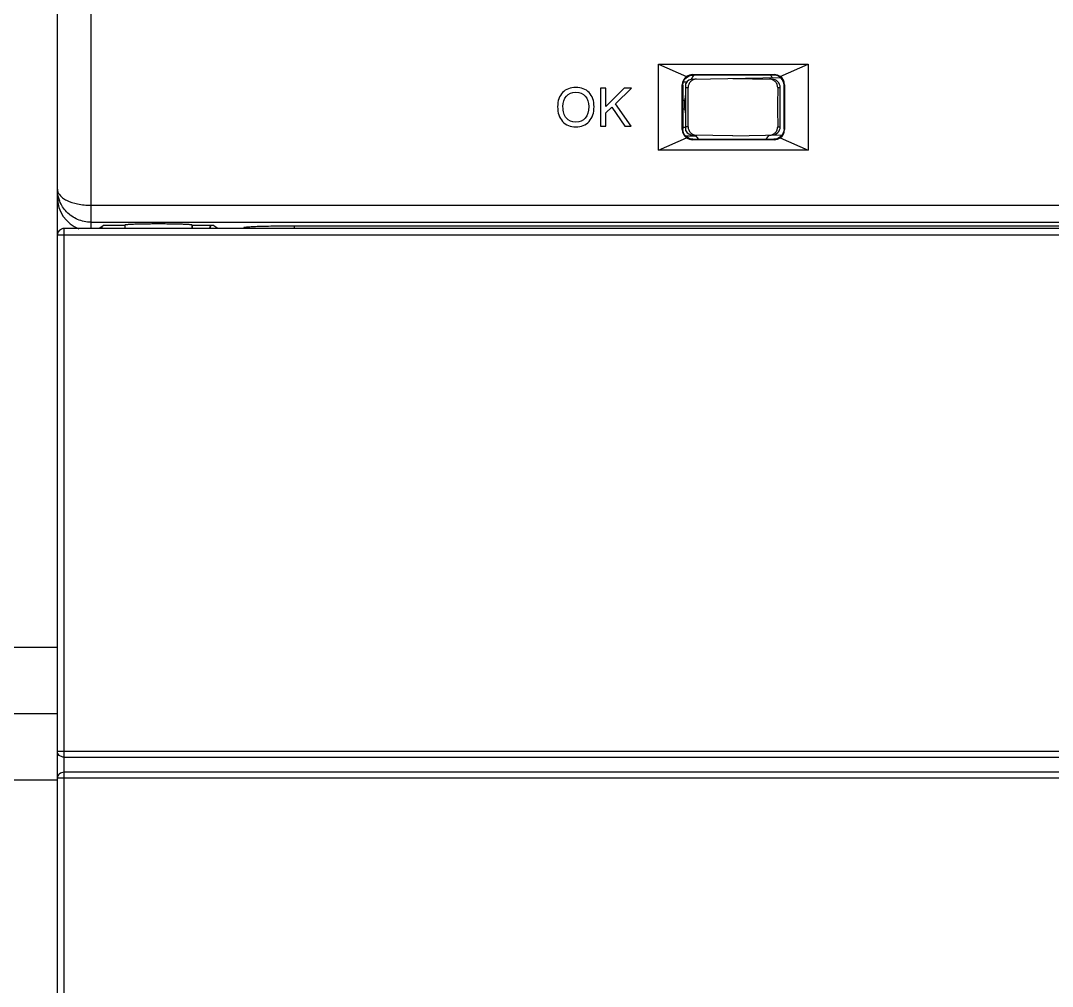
# Model space of a CAD drawing. Header units: inches. Extents: x -38 to 199, y -310 to 64.
# Drawn here: x 153.358 to 154.562, y 57.961 to 59.088 of the extents above; entities that cross this region are included whole.
import ezdxf

# ---------------------------------------------------------------- set-up
doc = ezdxf.new("R2010")
doc.units = ezdxf.units.IN
doc.header["$MEASUREMENT"] = 0
doc.layers.add('PLC', color=7, linetype='Continuous')

msp = doc.modelspace()

# ---------------------------------------------------------------- linework, layer by layer
at = {"color": 8}
msp.add_line((153.04039, 58.35698), (153.40042, 58.35698), dxfattribs=at)
for p, q in [((153.40042, 58.27928), (153.04039, 58.27928)), ((153.40042, 58.20159), (153.04039, 58.20159))]:
    msp.add_line(p, q)
at = {"layer": 'PLC', "linetype": 'Continuous'}
for p, q in [((153.43979, 58.84539), (153.43979, 59.93597)), ((153.40042, 55.32967), (153.40042, 59.8966)), ((154.10203, 58.93699), (154.10203, 59.037)), ((154.10203, 59.037), (154.13485, 59.02279)), ((154.10203, 59.037), (154.27684, 59.037)), ((154.24402, 59.02279), (154.27684, 59.037)), ((154.27684, 59.037), (154.27684, 58.93699)), ((154.1416, 59.02498), (154.14219, 59.0244)), ((154.1416, 59.02498), (154.23727, 59.02498)), ((154.23679, 59.0244), (154.14208, 59.0244)), ((154.23727, 59.02498), (154.23668, 59.0244)), ((154.1298, 58.96082), (154.1298, 59.01317)), ((154.1298, 59.01317), (154.13038, 59.01259)), ((154.13038, 59.0127), (154.13038, 58.96129)), ((154.13115, 59.01648), (154.13504, 59.01648)), ((154.13373, 58.95925), (154.13373, 59.01478)), ((154.14206, 59.01966), (154.24428, 59.02145)), ((154.18885, 59.02048), (154.23432, 59.01968)), ((154.24907, 59.01317), (154.24849, 59.01259)), ((154.24849, 58.96129), (154.24849, 59.0127)), ((154.24907, 59.01317), (154.24907, 58.96082)), ((154.0343, 59.00912), (154.0343, 58.96483)), ((154.04058, 59.00912), (154.0343, 59.00912)), ((154.06205, 59.00912), (154.04058, 58.98765)), ((154.04058, 58.98765), (154.04058, 59.00912)), ((154.0518, 58.99108), (154.07047, 59.00912)), ((154.07047, 59.00912), (154.06205, 59.00912)), ((154.13373, 59.00984), (154.13661, 59.00989)), ((154.24108, 59.00989), (154.244, 59.00984)), ((154.244, 58.96418), (154.244, 59.00984)), ((154.04058, 58.98029), (154.04759, 58.98705)), ((154.04759, 58.98705), (154.0628, 58.96483)), ((154.0702, 58.96483), (154.0518, 58.99108)), ((154.13284, 58.99483), (154.13038, 58.99483)), ((154.04058, 58.96483), (154.04058, 58.98029)), ((154.13038, 58.98499), (154.13293, 58.98499)), ((154.0343, 58.96483), (154.04058, 58.96483)), ((154.0628, 58.96483), (154.0702, 58.96483)), ((154.13373, 58.96333), (154.13038, 58.96333)), ((154.13661, 58.96413), (154.13373, 58.96418)), ((154.24108, 58.96413), (154.244, 58.96418)), ((154.10203, 58.93699), (154.13485, 58.9512)), ((154.1298, 58.96082), (154.13038, 58.9614)), ((154.13354, 58.95349), (154.14588, 58.95349)), ((154.18885, 58.95355), (154.14206, 58.95437)), ((154.18885, 58.95355), (154.24604, 58.95455)), ((154.24402, 58.9512), (154.27684, 58.93699)), ((154.24907, 58.96082), (154.24849, 58.9614)), ((154.1416, 58.94901), (154.14219, 58.94959)), ((154.23727, 58.94901), (154.1416, 58.94901)), ((154.14208, 58.94959), (154.23679, 58.94959)), ((154.23727, 58.94901), (154.23668, 58.94959)), ((154.27684, 58.93699), (154.10203, 58.93699)), ((153.43979, 58.87247), (155.27728, 58.87247)), ((153.40829, 57.59427), (153.40829, 58.84539)), ((155.28447, 58.84539), (153.40829, 58.84539)), ((153.43979, 58.8528), (155.28592, 58.8528)), ((153.45526, 58.84934), (153.44934, 58.84539)), ((153.4516, 58.8469), (153.4516, 58.84539)), ((153.45222, 58.84731), (153.45222, 58.84539)), ((153.45526, 58.84934), (153.47916, 58.84934)), ((153.47916, 58.84975), (153.47916, 58.84539)), ((153.47916, 58.84975), (153.47916, 58.84539)), ((153.5579, 58.84539), (153.5579, 58.84975)), ((153.5579, 58.84934), (153.5579, 58.84539)), ((153.5579, 58.84934), (153.58179, 58.84934)), ((153.57793, 58.84539), (153.57951, 58.84934)), ((153.57833, 58.84539), (153.57991, 58.84934)), ((153.58772, 58.84539), (153.58179, 58.84934)), ((153.61769, 58.84539), (153.61799, 58.84658)), ((153.67704, 58.84539), (153.67704, 58.84863)), ((153.67704, 58.84863), (155.34109, 58.84863)), ((155.28447, 58.83752), (153.40042, 58.83752)), ((153.40042, 58.2357), (155.16617, 58.2357)), ((153.40829, 58.22865), (155.16617, 58.22865)), ((155.16617, 58.21101), (153.40829, 58.21101)), ((155.16617, 58.20396), (153.40042, 58.20396))]:
    msp.add_line(p, q, dxfattribs=at)
for centre, radius, start, end in [((154.19215, 58.99026), 0.05973, 144.91808, 147.50553), ((154.18304, 58.98974), 0.06056, 31.69752, 35.01036), ((154.19227, 58.99018), 0.05987, 149.60845, 150.58381), ((154.19225, 58.99019), 0.05986, 147.50549, 149.60857), ((154.18325, 58.98987), 0.06031, 31.47097, 31.69671), ((154.19156, 58.99041), 0.05912, 168.46681, 191.60049), ((145.89645, 58.98704), 8.24019, 359.999836, 0.158929), ((162.48124, 58.98704), 8.24019, 179.841071, 180.000164), ((145.89646, 58.98699), 8.24019, 359.841071, 0.000164), ((162.48124, 58.98699), 8.24019, 179.999836, 180.158929), ((154.19094, 58.99019), 0.05846, 218.22561, 218.93021), ((154.19106, 58.99029), 0.05861, 218.93349, 224.13048), ((154.18523, 58.98989), 0.05824, 317.22783, 322.23065), ((154.18479, 58.99029), 0.05883, 316.10458, 317.23495), ((153.40829, 58.83752), 0.00787, 89.99763, 180.00161)]:
    msp.add_arc(centre, radius, start, end, dxfattribs=at)
for centre, major_axis, ratio, start_param, end_param in [((154.1417, 59.01308), (0.01096, -0.00469), 0.9893025, 2.5846446, 3.5423275), ((154.14181, 59.01296), (-0.00471, 0.0111), 0.9756194, -0.3926229, 0.2201859), ((154.23706, 59.01296), (0.00471, 0.0111), 0.9756194, -0.2201859, 0.3926229), ((154.23717, 59.01308), (0.01096, 0.00469), 0.9893025, -0.4007348, 0.556948), ((154.14223, 59.00982), (0.0069, 0.00702), 0.9999894, 0.7941195, 1.8194671), ((154.23415, 59.00984), (0.00985, -0.00013), 0.9987814, 0.013077, 1.5664307), ((154.23415, 58.96418), (0.00985, 0.00013), 0.9987814, -1.5664307, -0.013077), ((154.1417, 58.96091), (0.01096, 0.00469), 0.9893025, 2.7408578, 3.6985407), ((154.14223, 58.96421), (0.0069, -0.00702), 0.9999894, -1.8194672, -0.7941195), ((154.14181, 58.96103), (0.00471, 0.0111), 0.9756194, -3.3617786, -2.7489697), ((154.23706, 58.96103), (-0.00471, 0.0111), 0.9756194, -3.5342156, -2.9214067), ((154.23717, 58.96091), (0.01096, -0.00469), 0.9893025, -0.556948, 0.4007348), ((153.43979, 58.88186), (0, 0.03939), 0.9993908, 1.5707963, 2.7718918)]:
    msp.add_ellipse(centre, major_axis=major_axis, ratio=ratio, start_param=start_param, end_param=end_param, dxfattribs=at)
for points in [[(154.13038, 59.01259), (154.13038, 59.0156), (154.13289, 59.02189), (154.13918, 59.0244), (154.14219, 59.0244)], [(154.24849, 59.0127), (154.24849, 59.01568), (154.24594, 59.02185), (154.23977, 59.0244), (154.23679, 59.0244)], [(153.99001, 59.00404), (153.98616, 59.00001), (153.98423, 58.99448), (153.98423, 58.98747)], [(154.00552, 59.01008), (153.99903, 59.01008), (153.99386, 59.00807), (153.99001, 59.00404)], [(153.99052, 58.98765), (153.99052, 58.99273), (153.99184, 58.99679), (153.99449, 58.99985)], [(153.99449, 58.99985), (153.99713, 59.0029), (154.00083, 59.00443), (154.00552, 59.00443)], [(154.02098, 59.00404), (154.01713, 59.00807), (154.01196, 59.01008), (154.00552, 59.01008)], [(154.00552, 59.00443), (154.01018, 59.00443), (154.01385, 59.0029), (154.01649, 58.99985)], [(154.01649, 58.99985), (154.01914, 58.99679), (154.0205, 58.9927), (154.0205, 58.98759)], [(154.02678, 58.98747), (154.02678, 58.99451), (154.02483, 59.00001), (154.02098, 59.00404)], [(153.98423, 58.98747), (153.98423, 58.98041), (153.98616, 58.97472), (153.99003, 58.97039)], [(153.99446, 58.97424), (153.99181, 58.97737), (153.99052, 58.98185), (153.99052, 58.98765)], [(154.0205, 58.98759), (154.0205, 58.98194), (154.01917, 58.97752), (154.01658, 58.97434)], [(154.02098, 58.97039), (154.02483, 58.97472), (154.02678, 58.98044), (154.02678, 58.98747)], [(153.99003, 58.97039), (153.99389, 58.96606), (153.99906, 58.9639), (154.00549, 58.9639)], [(154.00549, 58.96955), (154.00077, 58.96955), (153.9971, 58.97111), (153.99446, 58.97424)], [(154.01658, 58.97434), (154.01397, 58.97114), (154.01027, 58.96955), (154.00549, 58.96955)], [(154.00549, 58.9639), (154.01196, 58.9639), (154.01713, 58.96606), (154.02098, 58.97039)], [(154.14219, 58.94959), (154.13918, 58.94959), (154.13289, 58.9521), (154.13038, 58.95839), (154.13038, 58.9614)], [(154.24849, 58.9614), (154.24849, 58.95839), (154.24598, 58.9521), (154.23969, 58.94959), (154.23668, 58.94959)], [(153.62405, 58.84562), (153.62211, 58.84625), (153.62004, 58.84658), (153.61799, 58.84658)]]:
    msp.add_open_spline(points, degree=3, dxfattribs=at)
for points, knots in [([(154.14631, 59.01974), (154.14505, 59.01971), (154.1425, 59.01918), (154.13928, 59.01699), (154.13711, 59.01374), (154.13661, 59.01117), (154.13661, 59.00989)], [0, 0, 0, 0, 0.2488714, 0.4988572, 0.7495249, 1, 1, 1, 1]), ([(154.24108, 59.00989), (154.24109, 59.01117), (154.24058, 59.01374), (154.23842, 59.01699), (154.23519, 59.01918), (154.23265, 59.01971), (154.23138, 59.01974)], [0, 0, 0, 0, 0.2504592, 0.5011169, 0.751121, 1, 1, 1, 1]), ([(154.13661, 58.96413), (154.13661, 58.96286), (154.13711, 58.96029), (154.13928, 58.95704), (154.1425, 58.95485), (154.14505, 58.95431), (154.14631, 58.95429)], [0, 0, 0, 0, 0.2504592, 0.5011169, 0.751121, 1, 1, 1, 1]), ([(154.23138, 58.95429), (154.23265, 58.95431), (154.23519, 58.95485), (154.23842, 58.95704), (154.24058, 58.96029), (154.24109, 58.96286), (154.24108, 58.96413)], [0, 0, 0, 0, 0.2488704, 0.4988576, 0.7495242, 1, 1, 1, 1]), ([(153.43975, 58.8528), (153.43439, 58.8528), (153.42372, 58.85499), (153.41066, 58.86401), (153.40231, 58.87682), (153.40043, 58.88667), (153.40042, 58.89148)], [0, 0, 0, 0, 0.2643843, 0.5193707, 0.7630766, 1, 1, 1, 1]), ([(153.40042, 58.89148), (153.40042, 58.89028), (153.40094, 58.88773), (153.40316, 58.88421), (153.40667, 58.88099), (153.41347, 58.87691), (153.4247, 58.87339), (153.4345, 58.87247), (153.43979, 58.87247)], [0, 0, 0, 0, 0.0766783, 0.1610552, 0.2603072, 0.3772327, 0.663652, 1, 1, 1, 1]), ([(153.5579, 58.84934), (153.5579, 58.84942), (153.55755, 58.84952), (153.55705, 58.84963), (153.55607, 58.84976), (153.55479, 58.84988), (153.55313, 58.85), (153.55029, 58.85016), (153.54601, 58.85033), (153.54012, 58.8505), (153.5334, 58.85062), (153.52611, 58.8507), (153.51853, 58.85072), (153.51095, 58.8507), (153.50366, 58.85062), (153.49694, 58.8505), (153.49105, 58.85033), (153.48676, 58.85016), (153.48392, 58.85), (153.48227, 58.84988), (153.48099, 58.84976), (153.48001, 58.84963), (153.47951, 58.84952), (153.47916, 58.84942), (153.47916, 58.84934)], [0, 0, 0, 0, 0.0029577, 0.0103532, 0.0223619, 0.0389382, 0.0599414, 0.0851463, 0.1472143, 0.2228204, 0.3090845, 0.4026805, 0.5, 0.5973195, 0.6909155, 0.7771796, 0.8527857, 0.9148537, 0.9400586, 0.9610618, 0.9776381, 0.9896468, 0.9970423, 1, 1, 1, 1]), ([(153.61799, 58.84658), (153.61802, 58.84671), (153.61855, 58.84684), (153.61935, 58.84703), (153.62085, 58.8472), (153.6228, 58.84739), (153.62529, 58.84756), (153.62957, 58.84781), (153.63599, 58.84806), (153.6448, 58.84831), (153.65484, 58.84849), (153.66573, 58.8486), (153.67322, 58.84863), (153.67704, 58.84863)], [0, 0, 0, 0, 0.0065631, 0.0219972, 0.0465598, 0.0801426, 0.1224293, 0.1730164, 0.2972732, 0.448136, 0.619972, 0.8064879, 1, 1, 1, 1]), ([(153.40829, 58.22865), (153.40727, 58.22865), (153.40524, 58.229), (153.40263, 58.23054), (153.40085, 58.23288), (153.40042, 58.23478), (153.40042, 58.2357)], [0, 0, 0, 0, 0.2625161, 0.5178825, 0.7628078, 1, 1, 1, 1]), ([(153.40829, 58.21101), (153.40727, 58.21101), (153.40524, 58.21066), (153.40263, 58.20912), (153.40085, 58.20678), (153.40042, 58.20488), (153.40042, 58.20396)], [0, 0, 0, 0, 0.2625161, 0.5178825, 0.7628078, 1, 1, 1, 1])]:
    msp.add_open_spline(points, degree=3, knots=knots, dxfattribs=at)

doc.saveas('drawing.dxf')
